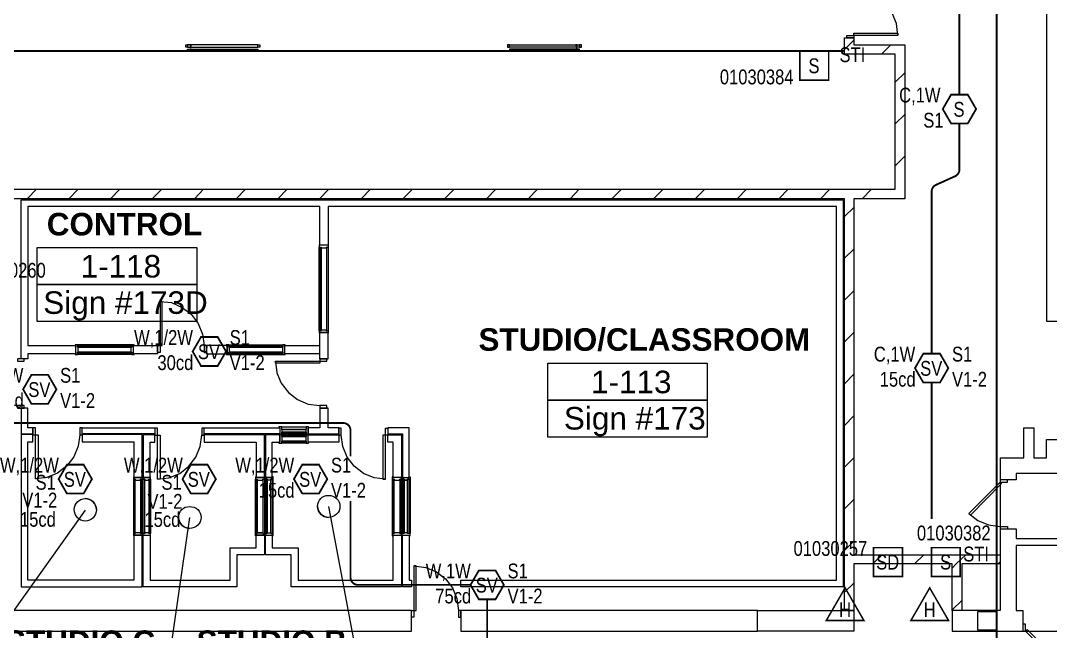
# Model space of a CAD drawing. Header units: inches. Extents: x 8199 to 15931, y 7617 to 15423.
# Drawn here: x 8832 to 9666, y 8976 to 9471 of the extents above; entities that cross this region are included whole.
import ezdxf
from ezdxf.enums import TextEntityAlignment as Align

# ---------------------------------------------------------------- set-up
doc = ezdxf.new("R2010")
doc.units = ezdxf.units.IN
doc.header["$LTSCALE"] = 0.25
doc.header["$MEASUREMENT"] = 0
for name, color, linetype in [('BACKGROUND', 8, 'Continuous'), ('CONDUIT', 6, 'Continuous'), ('DOOR HOLDER', 1, 'Continuous'), ('PULL STATION', 1, 'Continuous'), ('SMOKE DETECTOR', 1, 'Continuous'), ('SPEAKER', 1, 'Continuous'), ('SPEAKER STROBE', 1, 'Continuous')]:
    doc.layers.add(name, color=color, linetype=linetype)
doc.styles.add('Arial', font='arial.ttf', dxfattribs={"width": 0.8})
doc.styles.add('PDF Arial', font='arial.ttf')
doc.styles.add('PDF Arial Bold', font='arialbd.ttf')

# ---------------------------------------------------------------- blocks, each defined once
blk = doc.blocks.new('SIGA-278')
at = {"layer": 'PULL STATION', "const_width": 1.3}
blk.add_lwpolyline([(-11.5, -11.68), (-11.5, 11.7), (11.89, 11.7), (11.89, -11.68)], close=True, dxfattribs=at)
at = {"layer": 'PULL STATION', "style": 'Arial', "width": 0.8}
blk.add_text('S', height=12, dxfattribs=at).set_placement((0, 0), align=Align.MIDDLE)
for tag, p in [('ADDRESS', (20.64, 8.96)), ('ZONE', (20.64, -8.58))]:
    blk.add_attdef(tag, text='', height=12, dxfattribs=at).set_placement(p, align=Align.MIDDLE_LEFT)
blk.add_attdef('SUBSCRIPT', text='', height=12, dxfattribs=at).set_placement((-16.56, -9.02), align=Align.MIDDLE_RIGHT)
blk = doc.blocks.new('GC-S7')
at = {"layer": 'SPEAKER', "const_width": 1.46}
blk.add_lwpolyline([(13.83, 0.21), (7.08, 11.9), (-6.42, 11.9), (-13.17, 0.21), (-6.42, -11.49), (7.08, -11.49)], close=True, dxfattribs=at)
at = {"layer": 'SPEAKER', "style": 'Arial', "width": 0.8}
blk.add_text('S', height=12, dxfattribs=at).set_placement((0, 0), align=Align.MIDDLE)
for tag, p in [('C', (-14.98, 11.52)), ('1/2W', (-14.65, -8.82))]:
    blk.add_attdef(tag, text='', height=12, dxfattribs=at).set_placement(p, align=Align.MIDDLE_RIGHT)
blk.add_attdef('Speaker_Circuit', text='', height=12, dxfattribs=at).set_placement((16.8, -8.82), align=Align.MIDDLE_LEFT)
blk = doc.blocks.new('150X-AQN5')
at = {"layer": 'DOOR HOLDER', "const_width": 1.25}
blk.add_lwpolyline([(15.26, -8.81), (0, 17.63), (-15.26, -8.81)], close=True, dxfattribs=at)
at = {"layer": 'DOOR HOLDER', "style": 'Arial', "width": 0.8}
blk.add_text('H', height=12, dxfattribs=at).set_placement((0, 0), align=Align.MIDDLE)
blk.add_attdef('SUBSCRIPT', text='', height=12, dxfattribs=at).set_placement((11.35, 10.49), align=Align.MIDDLE_LEFT)
blk = doc.blocks.new('G4-S7VM')
at = {"layer": 'SPEAKER STROBE', "const_width": 1.46}
blk.add_lwpolyline([(13.83, 0.21), (7.08, 11.9), (-6.42, 11.9), (-13.17, 0.21), (-6.42, -11.49), (7.08, -11.49)], close=True, dxfattribs=at)
at = {"layer": 'SPEAKER STROBE', "style": 'Arial', "width": 0.8}
blk.add_text('SV', height=12, dxfattribs=at).set_placement((0, 0), align=Align.MIDDLE)
for tag, p in [('W', (-12.95, 11.52)), ('CANDELA', (-12.62, -8.82)), ('1/2W', (-12.62, -29.16))]:
    blk.add_attdef(tag, text='', height=12, dxfattribs=at).set_placement(p, align=Align.MIDDLE_RIGHT)
for tag, p in [('Speaker_Circuit', (16.8, 11.52)), ('Visual_Circuit', (16.8, -8.82))]:
    blk.add_attdef(tag, text='', height=12, dxfattribs=at).set_placement(p, align=Align.MIDDLE_LEFT)
blk = doc.blocks.new('GC-S7VM')
at = {"layer": 'SPEAKER STROBE', "const_width": 1.46}
blk.add_lwpolyline([(13.83, 0.21), (7.08, 11.9), (-6.42, 11.9), (-13.17, 0.21), (-6.42, -11.49), (7.08, -11.49)], close=True, dxfattribs=at)
at = {"layer": 'SPEAKER STROBE', "style": 'Arial', "width": 0.8}
blk.add_text('SV', height=12, dxfattribs=at).set_placement((0, 0), align=Align.MIDDLE)
for tag, p in [('C', (-12.95, 11.52)), ('CANDELA', (-12.62, -8.82)), ('1/2W', (-12.62, -29.16))]:
    blk.add_attdef(tag, text='', height=12, dxfattribs=at).set_placement(p, align=Align.MIDDLE_RIGHT)
for tag, p in [('Speaker_Circuit', (16.8, 11.52)), ('Visual_Circuit', (16.8, -8.82))]:
    blk.add_attdef(tag, text='', height=12, dxfattribs=at).set_placement(p, align=Align.MIDDLE_LEFT)
blk = doc.blocks.new('SIGA-PD')
at = {"layer": 'SMOKE DETECTOR', "const_width": 1.3}
blk.add_lwpolyline([(-11.5, -11.68), (-11.5, 11.7), (11.89, 11.7), (11.89, -11.68)], close=True, dxfattribs=at)
at = {"layer": 'SMOKE DETECTOR', "style": 'Arial', "width": 0.8}
blk.add_text('SD', height=12, dxfattribs=at).set_placement((0, 0), align=Align.MIDDLE)
for tag, p in [('ADDRESS', (20.64, 8.96)), ('ZONE', (20.64, -8.58))]:
    blk.add_attdef(tag, text='', height=12, dxfattribs=at).set_placement(p, align=Align.MIDDLE_LEFT)
blk.add_attdef('SUBSCRIPT', text='', height=12, dxfattribs=at).set_placement((-16.56, -9.02), align=Align.MIDDLE_RIGHT)

msp = doc.modelspace()

# ---------------------------------------------------------------- linework, layer by layer
at = {"layer": 'BACKGROUND'}
for points in [[(9675.52, 10063.83), (9662.78, 10063.83), (9662.78, 10032.93), (9662.78, 10025.28), (9662.78, 9227.55), (9675.52, 9227.55)], [(9542.67, 9458.84), (9541.4, 9468.4), (9537.89, 9477), (9532.16, 9484.33), (9524.83, 9490.06), (9516.23, 9493.57), (9506.99, 9494.84), (9516.23, 9496.12), (9524.83, 9499.62), (9532.16, 9505.36), (9537.89, 9512.68), (9541.4, 9521.28), (9542.67, 9530.84)], [(8753.54, 9334.28), (9506.99, 9334.28), (9540.44, 9334.28), (9540.44, 9443.55), (9506.99, 9443.55), (9499.34, 9443.55), (9499.34, 9456.93), (9506.99, 9456.93), (9506.99, 9451.2), (9548.09, 9451.2), (9548.09, 9443.55), (9548.09, 9326.63), (9540.44, 9326.63), (9506.99, 9326.63), (9506.99, 9038.31), (9625.5, 9038.31), (9625.5, 9030.98), (9594.28, 9030.98), (9594.28, 8993.39), (9586.64, 8993.39), (9586.64, 9030.98), (9506.99, 9030.98), (9506.99, 8993.39), (9499.34, 8993.39), (9499.34, 9326.63), (8753.54, 9326.63)], [(9499.34, 9447.37), (9506.99, 9455.02)], [(8936.09, 9446.42), (8936.09, 9446.1)], [(8970.49, 9451.2), (8970.18, 9451.2), (8969.86, 9451.2), (8969.54, 9451.2), (8969.54, 9450.56), (8969.86, 9450.56), (8970.18, 9450.56), (8970.49, 9450.56), (8970.18, 9450.56), (8969.86, 9450.56), (8969.54, 9450.56)], [(8970.49, 9450.56), (8970.49, 9451.2), (8970.18, 9451.2), (8969.86, 9451.2), (8969.54, 9451.2)], [(8969.54, 9451.2), (8969.54, 9451.2)], [(8969.54, 9451.2), (8969.54, 9451.2)], [(8969.54, 9451.2), (8969.54, 9451.2)], [(8969.54, 9451.2), (8969.54, 9451.2)], [(8969.54, 9450.56), (8969.54, 9450.56)], [(8969.54, 9450.56), (8969.54, 9450.56)], [(8969.54, 9450.56), (8969.54, 9450.56)], [(8969.54, 9450.56), (8969.54, 9450.56)], [(8969.54, 9449.92), (8969.86, 9449.92), (8970.18, 9449.92), (8970.49, 9449.92), (8970.18, 9449.92), (8969.86, 9449.92), (8969.54, 9449.92), (8969.54, 9448.97), (8969.86, 9448.97), (8970.18, 9448.97), (8970.49, 9448.97)], [(8969.54, 9448.97), (8969.86, 9448.97), (8970.18, 9448.97), (8970.49, 9448.97), (8970.49, 9449.92)], [(8969.54, 9449.92), (8969.54, 9449.92)], [(8969.54, 9449.92), (8969.54, 9449.92)], [(8969.54, 9449.92), (8969.54, 9449.92)], [(8969.54, 9449.92), (8969.54, 9449.92)], [(8969.54, 9448.97), (8969.54, 9448.97)], [(8969.54, 9448.97), (8969.54, 9448.97)], [(8969.54, 9448.97), (8969.54, 9448.97)], [(8969.54, 9448.97), (8969.54, 9448.97)], [(8969.86, 9451.2), (8969.86, 9451.2)], [(8969.86, 9451.2), (8969.86, 9451.2)], [(8969.86, 9451.2), (8969.86, 9451.2)], [(8969.86, 9451.2), (8969.86, 9451.2)], [(8969.86, 9450.56), (8969.86, 9450.56)], [(8969.86, 9450.56), (8969.86, 9450.56)], [(8969.86, 9450.56), (8969.86, 9450.56)], [(8969.86, 9450.56), (8969.86, 9450.56)], [(8969.86, 9449.92), (8969.86, 9449.92)], [(8969.86, 9449.92), (8969.86, 9449.92)], [(8969.86, 9449.92), (8969.86, 9449.92)], [(8969.86, 9449.92), (8969.86, 9449.92)], [(8969.86, 9448.97), (8969.86, 9448.97)], [(8969.86, 9448.97), (8969.86, 9448.97)], [(8969.86, 9448.97), (8969.86, 9448.97)], [(8969.86, 9448.97), (8969.86, 9448.97)], [(8970.18, 9451.2), (8970.18, 9451.2)], [(8970.18, 9451.2), (8970.18, 9451.2)], [(8970.18, 9450.56), (8970.18, 9450.56)], [(8970.18, 9450.56), (8970.18, 9450.56)], [(8970.18, 9449.92), (8970.18, 9449.92)], [(8970.18, 9449.92), (8970.18, 9449.92)], [(8970.18, 9448.97), (8970.18, 9448.97)], [(8970.18, 9448.97), (8970.18, 9448.97)], [(8970.49, 9451.2), (8970.49, 9451.2)], [(8970.49, 9451.2), (8970.49, 9451.2)], [(8970.49, 9451.2), (8970.49, 9451.2)], [(8970.49, 9451.2), (8970.49, 9451.2)], [(8970.49, 9451.2), (8970.49, 9451.2)], [(8970.49, 9451.2), (8970.49, 9451.2)], [(8970.49, 9451.2), (8970.49, 9451.2)], [(8970.49, 9451.2), (8970.49, 9451.2)], [(8970.49, 9450.56), (8970.49, 9450.56)], [(8970.49, 9450.56), (8970.49, 9450.56)], [(8970.49, 9450.56), (8970.49, 9450.56)], [(8970.49, 9450.56), (8970.49, 9450.56)], [(8970.49, 9450.56), (8970.49, 9450.56)], [(8970.49, 9450.56), (8970.49, 9450.56)], [(8970.49, 9450.56), (8970.49, 9450.56)], [(8970.49, 9450.56), (8970.49, 9450.56)], [(8970.49, 9449.92), (8970.49, 9449.92)], [(8970.49, 9449.92), (8970.49, 9449.92)], [(8970.49, 9449.92), (8970.49, 9449.92)], [(8970.49, 9449.92), (8970.49, 9449.92)], [(8970.49, 9449.92), (8970.49, 9449.92)], [(8970.49, 9449.92), (8970.49, 9449.92)], [(8970.49, 9449.92), (8970.49, 9449.92)], [(8970.49, 9449.92), (8970.49, 9449.92)], [(8970.49, 9448.97), (8970.49, 9448.97)], [(8970.49, 9448.97), (8970.49, 9448.97)], [(8970.49, 9448.97), (8970.49, 9448.97)], [(8970.49, 9448.97), (8970.49, 9448.97)], [(8970.49, 9448.97), (8970.49, 9448.97)], [(8970.49, 9448.97), (8970.49, 9448.97)], [(8970.49, 9448.97), (8970.49, 9448.97)], [(8970.49, 9448.97), (8970.49, 9448.97)], [(9015.73, 9447.05), (8973.68, 9447.05)], [(8995.98, 9446.42), (8995.98, 9446.1)], [(9236.83, 9447.05), (9278.56, 9447.05)], [(9256.58, 9446.42), (9256.58, 9446.1)], [(9283.02, 9450.56), (9282.71, 9450.56), (9282.39, 9450.56), (9282.07, 9450.56), (9281.75, 9450.56), (9282.07, 9450.56), (9282.39, 9450.56), (9282.71, 9450.56), (9283.02, 9450.56), (9283.02, 9451.2), (9282.71, 9451.2), (9282.39, 9451.2), (9282.07, 9451.2), (9281.75, 9451.2)], [(9283.02, 9451.2), (9282.71, 9451.2), (9282.39, 9451.2), (9282.07, 9451.2), (9281.75, 9451.2), (9281.75, 9450.56)], [(9282.07, 9451.2), (9282.07, 9451.2)], [(9282.07, 9451.2), (9282.07, 9451.2)], [(9282.07, 9451.2), (9282.07, 9451.2)], [(9282.07, 9451.2), (9282.07, 9451.2)], [(9282.07, 9451.2), (9282.07, 9451.2)], [(9282.07, 9451.2), (9282.07, 9451.2)], [(9282.07, 9450.56), (9282.07, 9450.56)], [(9282.07, 9450.56), (9282.07, 9450.56)], [(9282.07, 9450.56), (9282.07, 9450.56)], [(9282.07, 9450.56), (9282.07, 9450.56)], [(9282.07, 9450.56), (9282.07, 9450.56)], [(9282.07, 9450.56), (9282.07, 9450.56)], [(9282.07, 9448.97), (9282.39, 9448.97), (9282.71, 9448.97), (9283.02, 9448.97), (9283.02, 9449.92), (9282.71, 9449.92), (9282.39, 9449.92), (9282.07, 9449.92), (9282.39, 9449.92), (9282.71, 9449.92), (9283.02, 9449.92)], [(9282.07, 9449.92), (9282.07, 9448.97), (9282.39, 9448.97), (9282.71, 9448.97), (9283.02, 9448.97)], [(9282.07, 9449.92), (9282.07, 9449.92)], [(9282.07, 9449.92), (9282.07, 9449.92)], [(9282.07, 9449.92), (9282.07, 9449.92)], [(9282.07, 9449.92), (9282.07, 9449.92)], [(9282.07, 9449.92), (9282.07, 9449.92)], [(9282.07, 9449.92), (9282.07, 9449.92)], [(9282.07, 9449.92), (9282.07, 9449.92)], [(9282.07, 9449.92), (9282.07, 9449.92)], [(9282.07, 9448.97), (9282.07, 9448.97)], [(9282.07, 9448.97), (9282.07, 9448.97)], [(9282.07, 9448.97), (9282.07, 9448.97)], [(9282.07, 9448.97), (9282.07, 9448.97)], [(9282.07, 9448.97), (9282.07, 9448.97)], [(9282.07, 9448.97), (9282.07, 9448.97)], [(9282.07, 9448.97), (9282.07, 9448.97)], [(9282.07, 9448.97), (9282.07, 9448.97)], [(9282.39, 9451.2), (9282.39, 9451.2)], [(9282.39, 9451.2), (9282.39, 9451.2)], [(9282.39, 9451.2), (9282.39, 9451.2)], [(9282.39, 9451.2), (9282.39, 9451.2)], [(9282.39, 9450.56), (9282.39, 9450.56)], [(9282.39, 9450.56), (9282.39, 9450.56)], [(9282.39, 9450.56), (9282.39, 9450.56)], [(9282.39, 9450.56), (9282.39, 9450.56)], [(9282.39, 9449.92), (9282.39, 9449.92)], [(9282.39, 9449.92), (9282.39, 9449.92)], [(9282.39, 9448.97), (9282.39, 9448.97)], [(9282.39, 9448.97), (9282.39, 9448.97)], [(9282.71, 9451.2), (9282.71, 9451.2)], [(9282.71, 9451.2), (9282.71, 9451.2)], [(9282.71, 9451.2), (9282.71, 9451.2)], [(9282.71, 9451.2), (9282.71, 9451.2)], [(9282.71, 9450.56), (9282.71, 9450.56)], [(9282.71, 9450.56), (9282.71, 9450.56)], [(9282.71, 9450.56), (9282.71, 9450.56)], [(9282.71, 9450.56), (9282.71, 9450.56)], [(9282.71, 9449.92), (9282.71, 9449.92)], [(9282.71, 9449.92), (9282.71, 9449.92)], [(9282.71, 9449.92), (9282.71, 9449.92)], [(9282.71, 9449.92), (9282.71, 9449.92)], [(9282.71, 9449.92), (9282.71, 9449.92)], [(9282.71, 9449.92), (9282.71, 9449.92)], [(9282.71, 9448.97), (9282.71, 9448.97)], [(9282.71, 9448.97), (9282.71, 9448.97)], [(9282.71, 9448.97), (9282.71, 9448.97)], [(9282.71, 9448.97), (9282.71, 9448.97)], [(9282.71, 9448.97), (9282.71, 9448.97)], [(9282.71, 9448.97), (9282.71, 9448.97)], [(9283.02, 9451.2), (9283.02, 9451.2)], [(9283.02, 9451.2), (9283.02, 9451.2)], [(9283.02, 9450.56), (9283.02, 9450.56)], [(9283.02, 9450.56), (9283.02, 9450.56)], [(9283.02, 9449.92), (9283.02, 9449.92)], [(9283.02, 9449.92), (9283.02, 9449.92)], [(9283.02, 9448.97), (9283.02, 9448.97)], [(9283.02, 9448.97), (9283.02, 9448.97)], [(9316.16, 9446.42), (9316.16, 9446.1)], [(9499.02, 9446.42), (9499.02, 9446.1)], [(9529.29, 9443.55), (9536.94, 9451.2)], [(9540.44, 9420.93), (9548.09, 9428.58)], [(9540.44, 9387.16), (9548.09, 9394.81)], [(9540.44, 9353.39), (9548.09, 9361.04)], [(8837.64, 9326.63), (8845.29, 9334.28)], [(8871.41, 9326.63), (8879.06, 9334.28)], [(8905.18, 9326.63), (8912.83, 9334.28)], [(8938.95, 9326.63), (8946.6, 9334.28)], [(8973.04, 9326.63), (8980.37, 9334.28)], [(9006.81, 9326.63), (9014.46, 9334.28)], [(9040.58, 9326.63), (9048.23, 9334.28)], [(9074.35, 9326.63), (9082, 9334.28)], [(9108.12, 9326.63), (9115.77, 9334.28)], [(9141.89, 9326.63), (9149.54, 9334.28)], [(9175.66, 9326.63), (9183.31, 9334.28)], [(9209.43, 9326.63), (9217.08, 9334.28)], [(9243.2, 9326.63), (9250.85, 9334.28)], [(9277.29, 9326.63), (9284.62, 9334.28)], [(9311.06, 9326.63), (9318.71, 9334.28)], [(9344.83, 9326.63), (9352.48, 9334.28)], [(9378.6, 9326.63), (9386.25, 9334.28)], [(9412.37, 9326.63), (9420.02, 9334.28)], [(9446.14, 9326.63), (9453.79, 9334.28)], [(9479.91, 9326.63), (9487.56, 9334.28)], [(9513.68, 9326.63), (9521.33, 9334.28)], [(9547.45, 9326.63), (9548.09, 9327.27)], [(9499.34, 9312.29), (9506.99, 9319.62)], [(9081.36, 9287.44), (9081.36, 9219.59)], [(9081.68, 9219.59), (9081.68, 9287.44)], [(9499.34, 9278.52), (9506.99, 9285.85)], [(9499.34, 9244.43), (9506.99, 9252.08)], [(8945.33, 9243.48), (8954.56, 9242.52), (8963.17, 9238.7), (8970.49, 9233.28), (8976.23, 9225.64), (8979.73, 9217.04), (8981.01, 9207.8), (8981.01, 9202.06), (8982.92, 9202.06), (8982.92, 9207.8), (8981.01, 9207.8)], [(9074.67, 9196.97), (9074.67, 9195.05), (9074.67, 9193.46), (9038.67, 9193.46), (9038.67, 9195.05), (9074.67, 9195.05), (9080.41, 9195.05), (9080.41, 9196.97), (9074.67, 9196.97), (9081.36, 9196.97), (9081.36, 9218.31), (9074.67, 9218.31)], [(9499.34, 9210.67), (9506.99, 9218.31)], [(8922.39, 9208.43), (8878.42, 9208.43)], [(8878.42, 9207.8), (8922.39, 9207.8)], [(9001.08, 9207.8), (9044.72, 9207.8)], [(9074.67, 9201.11), (9046.32, 9201.11), (9046.32, 9207.8), (9074.67, 9207.8)], [(8922.39, 9201.11), (8878.42, 9201.11)], [(9044.72, 9201.11), (9001.08, 9201.11)], [(9001.08, 9200.47), (9044.72, 9200.47)], [(8794, 9195.05), (8795.27, 9185.82), (8798.78, 9177.21), (8804.51, 9169.89), (8811.84, 9164.15), (8820.76, 9160.33), (8830, 9159.37), (8830, 9157.14), (8835.41, 9157.14), (8835.41, 9159.37), (8830, 9159.37)], [(9038.67, 9195.05), (9039.95, 9185.82), (9043.45, 9177.21), (9049.18, 9169.89), (9056.51, 9164.15), (9065.11, 9160.33), (9074.67, 9159.37), (9074.67, 9157.14), (9080.41, 9157.14), (9080.41, 9159.37), (9074.67, 9159.37)], [(9499.34, 9176.9), (9506.99, 9184.54)], [(9499.34, 9143.13), (9506.99, 9150.77)], [(8880.33, 9135.48), (8882.25, 9135.48), (8882.25, 9141.21), (8941.18, 9141.21), (8941.18, 9136.43), (8882.25, 9136.43), (8882.25, 9141.21), (8880.33, 9141.21), (8880.33, 9135.48), (8879.06, 9126.24), (8875.56, 9117.64), (8869.82, 9110.31), (8862.18, 9104.58), (8853.57, 9101.07), (8844.33, 9099.8)], [(8943.1, 9099.48), (8952.33, 9100.75), (8961.25, 9104.26), (8968.58, 9109.99), (8974.32, 9117.32), (8977.82, 9125.92), (8979.1, 9135.16), (8981.01, 9135.16), (8981.01, 9140.9), (8979.1, 9140.9), (8979.1, 9135.16)], [(9127.87, 9099.48), (9118.64, 9100.75), (9110.03, 9104.26), (9102.39, 9109.99), (9096.65, 9117.32), (9093.15, 9125.92), (9091.87, 9135.16), (9091.87, 9140.9), (9089.96, 9140.9), (9089.96, 9135.16), (9091.87, 9135.16)], [(9625.5, 9117), (9638.25, 9117), (9644.62, 9117), (9644.62, 9141.21), (9652.58, 9141.21), (9652.58, 9117), (9662.78, 9117), (9662.78, 9131.66), (9675.52, 9131.66)], [(9063.52, 9134.84), (9063.52, 9135.8), (9063.52, 9134.2), (9063.52, 9134.52), (9043.77, 9134.52), (9043.77, 9134.2), (9063.52, 9134.2), (9063.2, 9134.2), (9063.2, 9130.38), (9063.52, 9130.38), (9063.52, 9128.79), (9065.43, 9128.79), (9065.43, 9129.43), (9065.11, 9129.43), (9065.11, 9135.48), (9065.43, 9135.48), (9065.43, 9135.8), (9063.52, 9135.8), (9043.77, 9135.8), (9043.77, 9134.84)], [(9043.77, 9135.8), (9063.52, 9135.8)], [(9043.77, 9135.48), (9063.52, 9135.48)], [(9063.52, 9129.43), (9043.77, 9129.43)], [(9499.34, 9109.36), (9506.99, 9117)], [(9675.52, 9104.26), (9638.25, 9104.26), (9638.25, 9099.16), (9625.5, 9099.16), (9625.5, 9097.25), (9600.02, 9071.76), (9607.34, 9066.03), (9615.95, 9062.52), (9625.5, 9061.25), (9625.5, 9059.34), (9638.25, 9059.34), (9638.25, 9051.69), (9781.93, 9051.69)], [(8923.98, 9055.51), (8923.98, 9099.48)], [(8930.67, 9099.48), (8930.67, 9055.51)], [(8931.63, 9055.51), (8931.63, 9099.48)], [(8936.09, 9099.48), (8937.68, 9099.48)], [(8936.09, 9099.48), (8936.09, 9055.51)], [(8937.36, 9099.48), (8937.36, 9055.51)], [(8937.68, 9099.48), (8937.68, 9055.51)], [(9023.06, 9055.51), (9023.06, 9099.48)], [(9029.75, 9099.48), (9029.75, 9055.51)], [(9030.71, 9055.51), (9030.71, 9099.48)], [(9036.12, 9099.48), (9036.12, 9055.51)], [(9133.93, 9055.51), (9133.93, 9099.48)], [(9140.62, 9099.48), (9140.62, 9055.51)], [(9141.57, 9055.51), (9141.57, 9099.48)], [(9146.99, 9099.48), (9146.99, 9055.51)], [(9600.02, 9071.76), (9601.29, 9070.49), (9626.46, 9095.97), (9625.5, 9097.25), (9631.24, 9097.25), (9631.24, 9099.16)], [(9499.34, 9075.59), (9506.99, 9083.23)], [(8884.79, 9074.63), (8786.03, 8936.05), (8810.25, 8936.05)], [(9081.68, 9077.5), (9110.03, 8926.49), (9139.02, 8926.49)], [(8969.22, 9068.58), (8949.79, 8934.13), (8965.4, 8936.05)], [(8937.68, 9055.51), (8936.09, 9055.51)], [(9625.5, 9061.25), (9631.24, 9061.25), (9631.24, 9059.34)], [(9499.34, 9041.82), (9506.99, 9049.46)], [(9781.93, 9045.96), (9638.25, 9045.96), (9638.25, 9042.77), (9638.25, 9002.95), (9638.25, 8993.39), (9643.66, 8993.39), (9643.66, 8976.51), (9645.89, 8976.51), (9645.89, 8982.24), (9643.66, 8982.24)], [(9522.28, 9030.98), (9529.93, 9038.31)], [(9556.05, 9030.98), (9563.7, 9038.31)], [(9586.64, 9027.48), (9589.82, 9030.98), (9597.47, 9038.31)], [(9625.5, 9042.77), (9625.5, 9038.31), (9625.5, 9030.98), (9625.5, 9002.95)], [(8687.59, 8987.34), (8688.87, 8978.1), (8692.37, 8969.5), (8698.1, 8961.85), (8705.43, 8956.12), (8714.35, 8952.61), (8723.59, 8951.34), (8723.59, 8949.43), (8729.33, 8949.43), (8729.33, 8951.34), (8723.59, 8951.34), (8723.59, 8976.51), (9148.9, 8976.51), (9148.9, 8993.39), (8786.67, 8993.39), (8753.54, 9026.52), (8753.54, 9033.53), (8736.65, 9033.53), (8736.65, 8993.39), (8740.48, 8993.39), (8740.48, 8998.81), (8723.59, 8998.81), (8723.59, 9011.87), (8614.95, 9011.87)], [(9150.81, 9029.39), (9160.37, 9028.12), (9168.97, 9024.61), (9176.3, 9018.88), (9182.03, 9011.55), (9185.54, 9002.95), (9186.81, 8993.39), (9186.81, 8987.97), (9188.72, 8987.97), (9188.72, 8993.39), (9186.81, 8993.39)], [(9623.59, 9030.98), (9625.5, 9032.58)], [(9499.34, 9008.05), (9506.99, 9015.37)], [(9586.64, 8993.71), (9594.28, 9001.36)], [(9625.5, 8993.39), (9594.28, 8993.39), (9586.64, 8993.39), (9586.64, 8976.51)]]:
    msp.add_lwpolyline(points, dxfattribs=at)
for points in [[(9501.25, 9458.84), (9506.99, 9458.84), (9506.99, 9456.93), (9501.25, 9456.93)], [(9506.99, 9460.75), (9542.67, 9460.75), (9542.67, 9458.84), (9506.99, 9458.84)], [(8966.03, 9449.28), (8966.03, 9451.2), (8967.63, 9451.2), (8967.63, 9449.28)], [(8967.63, 9451.2), (8967.63, 9449.28), (9024.33, 9449.28), (9024.33, 9451.2)], [(8967.63, 9447.69), (9024.33, 9447.69), (9024.33, 9447.05), (8967.63, 9447.05)], [(8976.55, 9447.05), (8973.68, 9447.05)], [(9024.33, 9449.28), (9024.33, 9451.2), (9025.93, 9451.2), (9025.93, 9449.28)], [(9226.64, 9449.28), (9228.23, 9449.28), (9228.23, 9451.2), (9226.64, 9451.2)], [(9284.94, 9451.2), (9284.94, 9449.28), (9228.23, 9449.28), (9228.23, 9451.2)], [(9284.94, 9447.05), (9284.94, 9447.69), (9228.23, 9447.69), (9228.23, 9447.05)], [(9276.02, 9447.05), (9278.56, 9447.05)], [(9284.94, 9449.28), (9286.53, 9449.28), (9286.53, 9451.2), (9284.94, 9451.2)], [(9074.03, 9289.36), (9074.03, 9287.44), (9075.63, 9287.44), (9075.63, 9286.81), (9080.09, 9286.81), (9080.09, 9287.44), (9081.68, 9287.44), (9081.68, 9289.36), (9081.36, 9289.36), (9081.36, 9289.04), (9074.67, 9289.04), (9074.67, 9320.26), (8838.28, 9320.26), (8838.28, 9207.8), (8876.83, 9207.8), (8876.83, 9201.11), (8838.28, 9201.11), (8838.28, 9196.97), (8832.87, 9196.97), (8832.87, 9325.67), (8838.28, 9325.67), (9492.97, 9325.67), (9498.39, 9325.67), (9498.39, 9012.51), (9492.97, 9012.51), (9188.72, 9012.51), (9188.72, 9017.92), (9492.97, 9017.92), (9492.97, 9320.26), (9081.36, 9320.26), (9081.36, 9289.04), (9074.67, 9289.04), (9074.67, 9289.36)], [(8845.93, 9257.18), (8845.93, 9287.13), (8974.95, 9287.13), (8974.95, 9257.18)], [(9075.63, 9287.44), (9075.63, 9219.59), (9074.03, 9219.59), (9074.03, 9287.44)], [(9080.41, 9219.59), (9080.41, 9287.44), (9080.09, 9287.44), (9080.09, 9219.59)], [(9080.09, 9286.81), (9080.09, 9220.22), (9075.63, 9220.22), (9075.63, 9286.81)], [(8845.93, 9227.23), (8845.93, 9257.18), (8974.95, 9257.18), (8974.95, 9227.23)], [(8946.92, 9207.8), (8946.92, 9243.48), (8945.33, 9243.48), (8945.33, 9207.8)], [(9075.63, 9219.59), (9074.03, 9219.59), (9074.03, 9217.67), (9074.67, 9217.67), (9074.67, 9218.31), (9081.36, 9218.31), (9081.36, 9217.67), (9081.68, 9217.67), (9081.68, 9219.59), (9080.09, 9219.59), (9080.09, 9220.22), (9075.63, 9220.22)], [(8878.42, 9200.47), (8878.42, 9202.38), (8879.06, 9202.38), (8879.06, 9206.52), (8878.42, 9206.52), (8878.42, 9208.43), (8876.51, 9208.43), (8876.51, 9207.8), (8876.83, 9207.8), (8876.83, 9201.11), (8876.51, 9201.11), (8876.51, 9200.47)], [(8922.39, 9207.16), (8878.42, 9207.16), (8878.42, 9206.52), (8922.39, 9206.52)], [(8879.06, 9206.52), (8921.75, 9206.52), (8921.75, 9202.38), (8879.06, 9202.38)], [(8922.39, 9202.38), (8922.39, 9200.47), (8924.3, 9200.47), (8924.3, 9201.11), (8923.66, 9201.11), (8923.66, 9207.8), (8924.3, 9207.8), (8924.3, 9208.43), (8922.39, 9208.43), (8922.39, 9206.52), (8921.75, 9206.52), (8921.75, 9202.38)], [(8943.1, 9201.11), (8923.66, 9201.11), (8923.66, 9207.8), (8943.1, 9207.8)], [(8943.1, 9202.06), (8943.1, 9207.8), (8945.33, 9207.8), (8945.33, 9202.06)], [(8982.92, 9201.11), (8999.48, 9201.11), (8999.48, 9207.8), (8982.92, 9207.8)], [(9001.08, 9206.52), (9001.08, 9208.43), (8998.85, 9208.43), (8998.85, 9207.8), (8999.48, 9207.8), (8999.48, 9201.11), (8998.85, 9201.11), (8998.85, 9200.47), (9001.08, 9200.47), (9001.08, 9202.38), (9001.4, 9202.38), (9001.4, 9206.52)], [(9044.72, 9206.52), (9001.08, 9206.52), (9001.08, 9208.43), (9044.72, 9208.43)], [(9044.41, 9202.38), (9001.4, 9202.38), (9001.4, 9206.52), (9044.41, 9206.52)], [(9044.72, 9208.43), (9044.72, 9206.52), (9044.41, 9206.52), (9044.41, 9202.38), (9044.72, 9202.38), (9044.72, 9200.47), (9046.64, 9200.47), (9046.64, 9201.11), (9046.32, 9201.11), (9046.32, 9207.8), (9046.64, 9207.8), (9046.64, 9208.43)], [(8835.41, 9195.05), (8835.41, 9196.97), (8830, 9196.97), (8830, 9195.05)], [(8878.42, 9202.38), (8922.39, 9202.38), (8922.39, 9200.47), (8878.42, 9200.47)], [(9001.08, 9201.74), (9044.72, 9201.74), (9044.72, 9202.38), (9001.08, 9202.38)], [(9259.13, 9163.51), (9259.13, 9193.46), (9388.16, 9193.46), (9388.16, 9163.51)], [(9259.13, 9133.57), (9259.13, 9163.51), (9388.16, 9163.51), (9388.16, 9133.57)], [(8832.87, 9157.14), (8832.87, 9141.21), (8832.87, 9136.43), (8842.42, 9136.43), (8842.42, 9141.21), (8838.28, 9141.21), (8838.28, 9157.14)], [(9065.43, 9141.21), (9065.43, 9141.85), (9063.52, 9141.85), (9063.52, 9139.94), (9063.2, 9139.94), (9063.2, 9137.71), (9063.52, 9137.71), (9063.52, 9135.8), (9065.43, 9135.8), (9065.43, 9136.43), (9065.11, 9136.43), (9089.96, 9136.43), (9089.96, 9141.21), (9081.36, 9141.21), (9081.36, 9157.14), (9074.67, 9157.14), (9074.67, 9141.21), (9065.11, 9141.21), (9065.11, 9136.43), (9065.11, 9141.21)], [(8844.33, 9141.21), (8842.42, 9141.21), (8842.42, 9135.48), (8844.33, 9135.48)], [(8943.1, 9140.9), (8941.18, 9140.9), (8941.18, 9135.16), (8943.1, 9135.16)], [(8981.01, 9136.43), (8981.01, 9141.21), (9042.18, 9141.21), (9042.18, 9136.43)], [(9043.77, 9139.94), (9043.77, 9141.85), (9041.54, 9141.85), (9041.54, 9141.21), (9042.18, 9141.21), (9042.18, 9136.43), (9041.54, 9136.43), (9041.54, 9135.8), (9043.77, 9135.8), (9043.77, 9137.71), (9044.09, 9137.71), (9044.09, 9139.94)], [(9063.52, 9139.94), (9043.77, 9139.94), (9043.77, 9141.85), (9063.52, 9141.85)], [(9043.77, 9137.07), (9063.52, 9137.07), (9063.52, 9137.71), (9043.77, 9137.71)], [(9063.2, 9137.71), (9044.09, 9137.71), (9044.09, 9139.94), (9063.2, 9139.94)], [(9129.79, 9140.9), (9129.79, 9135.16), (9127.87, 9135.16), (9127.87, 9140.9)], [(9146.99, 9136.43), (9146.99, 9141.21), (9129.79, 9141.21), (9129.79, 9136.43), (9141.57, 9136.43), (9141.57, 9101.07), (9146.99, 9101.07)], [(8832.87, 9135.8), (8832.87, 9012.51), (8838.28, 9012.51), (8923.98, 9012.51), (8930.67, 9012.51), (8930.67, 9054.24), (8923.98, 9054.24), (8923.98, 9017.92), (8838.28, 9017.92), (8838.28, 9129.74), (8842.42, 9129.74), (8842.42, 9135.8), (8838.28, 9135.8)], [(8846.56, 9135.48), (8846.56, 9099.8), (8844.33, 9099.8), (8844.33, 9135.48)], [(8930.67, 9101.07), (8930.67, 9129.74), (8930.67, 9135.8), (8882.25, 9135.8), (8882.25, 9129.74), (8923.98, 9129.74), (8923.98, 9101.07)], [(8941.18, 9135.48), (8937.36, 9135.48), (8931.63, 9135.48), (8931.63, 9101.07), (8937.36, 9101.07), (8937.36, 9129.43), (8941.18, 9129.43)], [(8945.33, 9135.16), (8945.33, 9099.48), (8943.1, 9099.48), (8943.1, 9135.16)], [(9029.75, 9135.48), (8981.01, 9135.48), (8981.01, 9129.43), (9023.06, 9129.43), (9023.06, 9101.07), (9029.75, 9101.07), (9029.75, 9129.43)], [(9030.71, 9101.07), (9030.71, 9101.39), (9030.07, 9101.39), (9030.07, 9099.48), (9030.07, 9055.51), (9031.98, 9055.51), (9031.98, 9056.15), (9034.85, 9056.15), (9034.85, 9055.51), (9036.76, 9055.51), (9034.85, 9055.51), (9034.85, 9099.48), (9036.76, 9099.48), (9036.76, 9101.39), (9036.12, 9101.39), (9036.12, 9101.07), (9036.12, 9129.43), (9042.18, 9129.43), (9042.18, 9135.48), (9030.71, 9135.48), (9030.71, 9129.43), (9030.71, 9101.07), (9036.12, 9101.07)], [(9043.77, 9128.79), (9043.77, 9130.38), (9044.09, 9130.38), (9044.09, 9134.2), (9043.77, 9134.2), (9043.77, 9135.8), (9041.54, 9135.8), (9041.54, 9135.48), (9042.18, 9135.48), (9042.18, 9129.43), (9041.54, 9129.43), (9041.54, 9128.79)], [(9043.77, 9130.38), (9063.52, 9130.38), (9063.52, 9128.79), (9043.77, 9128.79)], [(9044.09, 9134.2), (9063.2, 9134.2), (9063.2, 9130.38), (9044.09, 9130.38)], [(9089.96, 9135.48), (9089.96, 9129.43), (9065.11, 9129.43), (9065.11, 9135.48)], [(9125.64, 9135.16), (9125.64, 9099.48), (9127.87, 9099.48), (9127.87, 9135.16)], [(9140.62, 9135.48), (9140.62, 9129.43), (9140.62, 9101.07), (9133.93, 9101.07), (9133.93, 9129.43), (9129.79, 9129.43), (9129.79, 9135.48)], [(8936.09, 9098.84), (8936.09, 9099.48), (8937.68, 9099.48), (8937.68, 9101.39), (8937.36, 9101.39), (8937.36, 9101.07), (8931.63, 9101.07), (8931.63, 9101.39), (8931.31, 9101.39), (8931.31, 9099.48), (8931.31, 9101.39), (8930.67, 9101.39), (8930.67, 9101.07), (8923.98, 9101.07), (8923.98, 9101.39), (8923.66, 9101.39), (8923.66, 9099.48), (8923.66, 9055.51), (8925.25, 9055.51), (8925.25, 9099.48), (8923.66, 9099.48), (8925.25, 9099.48), (8925.25, 9098.84), (8929.4, 9098.84), (8929.4, 9099.48), (8931.31, 9099.48), (8931.31, 9055.51), (8929.4, 9055.51), (8929.4, 9056.15), (8925.25, 9056.15), (8925.25, 9055.51), (8923.66, 9055.51), (8923.66, 9053.6), (8923.98, 9053.6), (8923.98, 9054.24), (8930.67, 9054.24), (8930.67, 9053.6), (8931.31, 9053.6), (8931.31, 9055.51), (8931.31, 9099.48), (8932.9, 9099.48), (8932.9, 9098.84)], [(8929.4, 9098.84), (8929.4, 9056.15), (8925.25, 9056.15), (8925.25, 9098.84)], [(8930.03, 9055.51), (8930.03, 9099.48), (8929.4, 9099.48), (8929.4, 9055.51)], [(9030.07, 9055.51), (9030.07, 9053.6), (9029.75, 9053.6), (9029.75, 9054.24), (9023.06, 9054.24), (9029.75, 9054.24), (9029.75, 9044.05), (9029.75, 9038.31), (9007.45, 9038.31), (9007.45, 9017.92), (9007.45, 9012.51), (8937.36, 9012.51), (8931.63, 9012.51), (8931.63, 9054.24), (8937.36, 9054.24), (8937.36, 9017.92), (9002.03, 9017.92), (9002.03, 9044.05), (9007.45, 9044.05), (9023.06, 9044.05), (9023.06, 9054.24), (9023.06, 9053.6), (9022.42, 9053.6), (9022.42, 9055.51), (9024.02, 9055.51), (9022.42, 9055.51), (9022.42, 9099.48), (9024.02, 9099.48), (9024.02, 9055.51), (9024.02, 9056.15), (9028.48, 9056.15), (9028.48, 9055.51)], [(8932.58, 9099.48), (8932.58, 9055.51), (8932.9, 9055.51), (8932.9, 9099.48)], [(8932.9, 9056.15), (8932.9, 9098.84), (8936.09, 9098.84), (8936.09, 9056.15)], [(9022.42, 9099.48), (9024.02, 9099.48), (9024.02, 9098.84), (9028.48, 9098.84), (9028.48, 9099.48), (9030.07, 9099.48), (9030.07, 9101.39), (9029.75, 9101.39), (9029.75, 9101.07), (9023.06, 9101.07), (9023.06, 9101.39), (9022.42, 9101.39)], [(9028.48, 9098.84), (9028.48, 9056.15), (9024.02, 9056.15), (9024.02, 9098.84)], [(9028.79, 9055.51), (9028.79, 9099.48), (9028.48, 9099.48), (9028.48, 9055.51)], [(9036.76, 9099.48), (9034.85, 9099.48), (9034.85, 9098.84), (9031.98, 9098.84), (9031.98, 9099.48), (9030.07, 9099.48), (9030.07, 9055.51), (9030.07, 9053.6), (9030.71, 9053.6), (9030.71, 9054.24), (9036.12, 9054.24), (9036.12, 9053.6), (9036.76, 9053.6), (9036.76, 9055.51)], [(9031.34, 9099.48), (9031.98, 9099.48), (9031.98, 9055.51), (9031.34, 9055.51)], [(9031.98, 9098.84), (9031.98, 9056.15), (9034.85, 9056.15), (9034.85, 9098.84)], [(9134.88, 9099.48), (9133.29, 9099.48), (9133.29, 9055.51), (9134.88, 9055.51), (9133.29, 9055.51), (9133.29, 9053.6), (9133.93, 9053.6), (9133.93, 9054.24), (9140.62, 9054.24), (9140.62, 9053.6), (9140.94, 9053.6), (9140.94, 9055.51), (9140.94, 9099.48), (9140.94, 9101.39), (9141.57, 9101.39), (9141.57, 9101.07), (9146.99, 9101.07), (9146.99, 9101.39), (9147.63, 9101.39), (9147.63, 9099.48), (9145.71, 9099.48), (9145.71, 9098.84), (9142.85, 9098.84), (9142.85, 9099.48), (9142.85, 9055.51), (9142.21, 9055.51), (9142.21, 9099.48), (9142.85, 9099.48), (9140.94, 9099.48), (9139.34, 9099.48), (9139.34, 9055.51), (9139.34, 9056.15), (9134.88, 9056.15), (9134.88, 9055.51)], [(9133.93, 9101.39), (9133.29, 9101.39), (9133.29, 9099.48), (9134.88, 9099.48), (9134.88, 9098.84), (9139.34, 9098.84), (9139.34, 9099.48), (9139.66, 9099.48), (9139.66, 9055.51), (9139.34, 9055.51), (9140.94, 9055.51), (9140.94, 9099.48), (9140.94, 9101.39), (9140.62, 9101.39), (9140.62, 9101.07), (9133.93, 9101.07)], [(9139.34, 9098.84), (9139.34, 9056.15), (9134.88, 9056.15), (9134.88, 9098.84)], [(9142.85, 9056.15), (9142.85, 9098.84), (9145.71, 9098.84), (9145.71, 9056.15)], [(9145.71, 9055.51), (9145.71, 9099.48), (9147.63, 9099.48), (9147.63, 9055.51)], [(8937.68, 9055.51), (8936.09, 9055.51), (8936.09, 9056.15), (8932.9, 9056.15), (8932.9, 9055.51), (8931.31, 9055.51), (8931.31, 9053.6), (8931.63, 9053.6), (8931.63, 9054.24), (8937.36, 9054.24), (8937.36, 9053.6), (8937.68, 9053.6)], [(9133.93, 9017.92), (9133.93, 9054.24), (9140.62, 9054.24), (9140.62, 9012.51), (9133.93, 9012.51), (9057.15, 9012.51), (9051.41, 9012.51), (9051.41, 9038.31), (9036.12, 9038.31), (9030.71, 9038.31), (9030.71, 9054.24), (9036.12, 9054.24), (9036.12, 9044.05), (9051.41, 9044.05), (9057.15, 9044.05), (9057.15, 9017.92)], [(9147.63, 9055.51), (9145.71, 9055.51), (9145.71, 9056.15), (9142.85, 9056.15), (9142.85, 9055.51), (9140.94, 9055.51), (9140.94, 9053.6), (9141.57, 9053.6), (9141.57, 9054.24), (9146.99, 9054.24), (9146.99, 9053.6), (9147.63, 9053.6)], [(9141.57, 9054.24), (9146.99, 9054.24), (9146.99, 9017.92), (9148.9, 9017.92), (9148.9, 9012.51), (9141.57, 9012.51), (9141.57, 9017.92)], [(9152.72, 8993.39), (9152.72, 9029.39), (9150.81, 9029.39), (9150.81, 8993.39)], [(9148.9, 8987.97), (9148.9, 8993.39), (9150.81, 8993.39), (9150.81, 8987.97)], [(9188.72, 8976.51), (9428.94, 8976.51), (9428.94, 8993.39), (9188.72, 8993.39)], [(9506.99, 8993.39), (9506.99, 8976.51), (9428.94, 8976.51), (9428.94, 8993.39), (9499.34, 8993.39)], [(9607.34, 8992.43), (9622.32, 8992.43), (9622.32, 8977.46), (9607.34, 8977.46)], [(9647.17, 8977.78), (9672.33, 8952.61), (9671.06, 8951.34), (9645.89, 8976.51)]]:
    msp.add_lwpolyline(points, close=True, dxfattribs=at)
at = {"layer": 'BACKGROUND', "ltscale": 1.363333}
for points in [[(9499.02, 9446.42), (8753.54, 9446.42)], [(8753.54, 9446.1), (9499.02, 9446.1)]]:
    msp.add_lwpolyline(points, dxfattribs=at)
at = {"layer": 'BACKGROUND', "ltscale": 0.355}
msp.add_lwpolyline([(9074.67, 9196.97), (9074.67, 9287.44)], dxfattribs=at)
at = {"layer": 'BACKGROUND', "ltscale": 0.093333}
msp.add_lwpolyline([(9625.5, 9117), (9625.5, 8993.39)], dxfattribs=at)
at = {"layer": 'BACKGROUND'}
for points in [[(8893.71, 9074.95, 0.415242), (8884.79, 9083.87, -0.415242)], [(9072.76, 9077.5, 0.415242), (9081.68, 9068.58, -0.415242)], [(8960.3, 9068.58, 0.415242), (8969.22, 9059.66, -0.415242)]]:
    msp.add_lwpolyline(points, format="xyb", close=True, dxfattribs=at)
at = {"layer": 'BACKGROUND', "ltscale": 0.848333}
msp.add_lwpolyline([(9586.64, 8976.51), (9900.76, 8976.51)], dxfattribs=at)
at = {"layer": 'BACKGROUND'}
for points in [[(8875.87, 9074.95), (8875.87, 9080.05), (8879.7, 9083.87), (8884.79, 9083.87)], [(8875.87, 9074.95), (8875.87, 9080.05), (8879.7, 9083.87), (8884.79, 9083.87)], [(9072.76, 9077.5), (9072.76, 9082.59), (9076.58, 9086.42), (9081.68, 9086.42)], [(9072.76, 9077.5), (9072.76, 9082.59), (9076.58, 9086.42), (9081.68, 9086.42)], [(9081.68, 9086.42), (9086.78, 9086.42), (9090.92, 9082.59), (9090.92, 9077.5)], [(9081.68, 9086.42), (9086.78, 9086.42), (9090.92, 9082.59), (9090.92, 9077.5)], [(8884.79, 9065.71), (8879.7, 9065.71), (8875.87, 9069.85), (8875.87, 9074.95)], [(8884.79, 9065.71), (8879.7, 9065.71), (8875.87, 9069.85), (8875.87, 9074.95)], [(8893.71, 9074.95), (8893.71, 9069.85), (8889.57, 9065.71), (8884.79, 9065.71)], [(8893.71, 9074.95), (8893.71, 9069.85), (8889.57, 9065.71), (8884.79, 9065.71)], [(8960.3, 9068.58), (8960.3, 9073.67), (8964.12, 9077.5), (8969.22, 9077.5)], [(8960.3, 9068.58), (8960.3, 9073.67), (8964.12, 9077.5), (8969.22, 9077.5)], [(8969.22, 9077.5), (8974.32, 9077.5), (8978.46, 9073.67), (8978.46, 9068.58)], [(8969.22, 9077.5), (8974.32, 9077.5), (8978.46, 9073.67), (8978.46, 9068.58)], [(9090.92, 9077.5), (9090.92, 9072.72), (9086.78, 9068.58), (9081.68, 9068.58)], [(9090.92, 9077.5), (9090.92, 9072.72), (9086.78, 9068.58), (9081.68, 9068.58)], [(8978.46, 9068.58), (8978.46, 9063.8), (8974.32, 9059.66), (8969.22, 9059.66)], [(8978.46, 9068.58), (8978.46, 9063.8), (8974.32, 9059.66), (8969.22, 9059.66)]]:
    msp.add_open_spline(points, degree=3, dxfattribs=at)
at = {"layer": 'CONDUIT', "lineweight": 0, "const_width": 1.5}
for points in [[(9190.45, 10226.42), (9190.45, 10130.5, 0.414214), (9196.45, 10124.5), (9616.5, 10124.5, -0.414214), (9622.5, 10118.5), (9622.5, 8885, 0.414214), (9628.5, 8879), (9887.83, 8879)], [(9569.91, 9201.21), (9569.91, 9332.38, -0.294384), (9573.44, 9337.85), (9588.88, 9344.85, 0.294384), (9592.4, 9350.31), (9592.4, 9387.55)], [(8761.48, 9145.09), (9093.49, 9145.09, -0.414214), (9099.49, 9139.09), (9099.49, 9117.96)], [(9099.49, 9082.03), (9099.49, 9020, 0.414214), (9105.49, 9014), (9196.61, 9014)], [(9210.11, 9002.31), (9210.11, 8930.87, -0.414214), (9204.11, 8924.87), (9201.35, 8924.87)]]:
    msp.add_lwpolyline(points, format="xyb", dxfattribs=at)
for points in [[(9592.4, 9410.94), (9592.4, 9499.8)], [(9569.91, 9177.82), (9569.91, 9067.33)]]:
    msp.add_lwpolyline(points, dxfattribs=at)

# ---------------------------------------------------------------- block references
at = {"layer": 'DOOR HOLDER'}
for p in [(9499.86, 8993.93), (9568.36, 8993.93)]:
    msp.add_blockref('150X-AQN5', p, dxfattribs=at)
at = {"layer": 'PULL STATION'}
msp.add_blockref('SIGA-278', (9474.66, 9434.27), dxfattribs=at).add_auto_attribs({'ADDRESS': 'STI', 'SUBSCRIPT': '01030384'})
ref = msp.add_blockref('SIGA-278', (9581.22, 9032.43), dxfattribs=at)
ref.add_attrib('ADDRESS', 'STI', dxfattribs={"height": 12, "style": 'Arial', "width": 0.8}).set_placement((9595.5, 9039), align=Align.MIDDLE_LEFT)
ref.add_attrib('ZONE', '01030382', dxfattribs={"height": 12, "style": 'Arial', "width": 0.8}).set_placement((9558, 9056), align=Align.MIDDLE_LEFT)
at = {"layer": 'SMOKE DETECTOR'}
msp.add_blockref('SIGA-PD', (8772.46, 9259.76), dxfattribs=at).add_auto_attribs({'ADDRESS': '01030260'})
ref = msp.add_blockref('SIGA-PD', (9534.33, 9032.43), dxfattribs=at)
ref.add_attrib('SUBSCRIPT', '01030257', dxfattribs={"height": 12, "style": 'Arial', "width": 0.8}).set_placement((9517.77, 9043.5), align=Align.MIDDLE_RIGHT)
at = {"layer": 'SPEAKER'}
ref = msp.add_blockref('GC-S7', (9592.08, 9399.04), dxfattribs=at)
ref.add_attrib('C', 'C,1W', dxfattribs={"height": 12, "style": 'Arial', "width": 0.8}).set_placement((9577.1, 9410.56), align=Align.MIDDLE_RIGHT)
ref.add_attrib('Speaker_Circuit', 'S1', dxfattribs={"height": 12, "style": 'Arial', "width": 0.8}).set_placement((9563.14, 9390.22), align=Align.MIDDLE_LEFT)
at = {"layer": 'SPEAKER STROBE'}
for name, p, values in [('G4-S7VM', (8984.86, 9202.76), {'W': 'W,1/2W', 'Speaker_Circuit': 'S1', 'Visual_Circuit': 'V1-2', 'CANDELA': '30cd'}), ('GC-S7VM', (9569.59, 9189.31), {'C': 'C,1W', 'Speaker_Circuit': 'S1', 'Visual_Circuit': 'V1-2', 'CANDELA': '15cd'}), ('G4-S7VM', (8847.58, 9172.13), {'W': 'W,1W', 'Speaker_Circuit': 'S1', 'Visual_Circuit': 'V1-2', 'CANDELA': '15cd'}), ('G4-S7VM', (9066.83, 9099.44), {'W': 'W,1/2W', 'Speaker_Circuit': 'S1', 'Visual_Circuit': 'V1-2', 'CANDELA': '15cd'}), ('G4-S7VM', (9209.78, 9013.79), {'W': 'W,1W', 'Speaker_Circuit': 'S1', 'Visual_Circuit': 'V1-2', 'CANDELA': '75cd'})]:
    msp.add_blockref(name, p, dxfattribs=at).add_auto_attribs(values)
ref = msp.add_blockref('G4-S7VM', (8876.32, 9099.44), dxfattribs=at)
ref.add_attrib('W', 'W,1/2W', dxfattribs={"height": 12, "style": 'Arial', "width": 0.8}).set_placement((8863.38, 9110.96), align=Align.MIDDLE_RIGHT)
ref.add_attrib('Speaker_Circuit', 'S1', dxfattribs={"height": 12, "style": 'Arial', "width": 0.8}).set_placement((8844.52, 9097.04), align=Align.MIDDLE_LEFT)
ref.add_attrib('Visual_Circuit', 'V1-2', dxfattribs={"height": 12, "style": 'Arial', "width": 0.8}).set_placement((8833.73, 9082.66), align=Align.MIDDLE_LEFT)
ref.add_attrib('CANDELA', '15cd', dxfattribs={"height": 12, "style": 'Arial', "width": 0.8}).set_placement((8860.95, 9067.09), align=Align.MIDDLE_RIGHT)
ref = msp.add_blockref('G4-S7VM', (8976.65, 9099.44), dxfattribs=at)
ref.add_attrib('W', 'W,1/2W', dxfattribs={"height": 12, "style": 'Arial', "width": 0.8}).set_placement((8963.7, 9110.96), align=Align.MIDDLE_RIGHT)
ref.add_attrib('Speaker_Circuit', 'S1', dxfattribs={"height": 12, "style": 'Arial', "width": 0.8}).set_placement((8946.43, 9097.04), align=Align.MIDDLE_LEFT)
ref.add_attrib('Visual_Circuit', 'V1-2', dxfattribs={"height": 12, "style": 'Arial', "width": 0.8}).set_placement((8935.06, 9081.62), align=Align.MIDDLE_LEFT)
ref.add_attrib('CANDELA', '15cd', dxfattribs={"height": 12, "style": 'Arial', "width": 0.8}).set_placement((8961.75, 9066.93), align=Align.MIDDLE_RIGHT)

# ---------------------------------------------------------------- texts
at = {"layer": 'BACKGROUND', "attachment_point": 7}
for s, insert, char_height, style in [('CONTROL', (8853.57, 9296.69), 18.216, 'PDF Arial Bold'), ('1-118', (8880.97, 9262.6), 18.245, 'PDF Arial'), ('Sign #173D', (8850.71, 9227.92), 18.245, 'PDF Arial'), ('STUDIO/CLASSROOM', (9203.06, 9203.01), 18.2163, 'PDF Arial Bold'), ('1-113', (9294.17, 9168.92), 18.245, 'PDF Arial'), ('Sign #173', (9272.19, 9134.26), 18.245, 'PDF Arial'), ('STUDIO C', (8819.8, 8958.66), 18.216, 'PDF Arial Bold'), ('STUDIO B', (8974.95, 8958.66), 18.216, 'PDF Arial Bold')]:
    msp.add_mtext(s, dxfattribs=dict(at, insert=insert, char_height=char_height, style=style))

doc.saveas('drawing.dxf')
